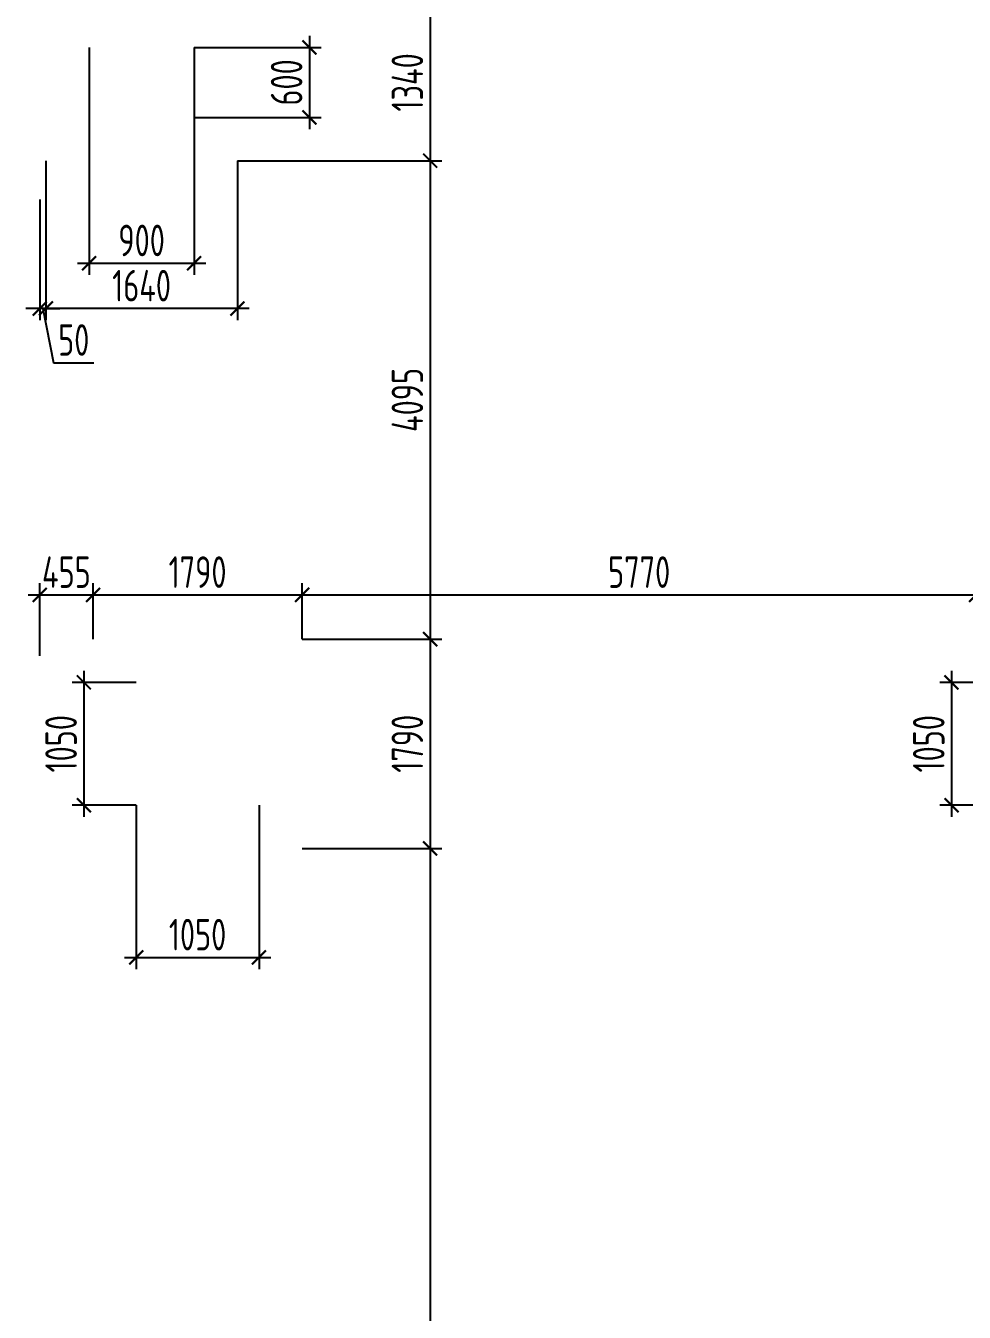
# Model space of a CAD drawing. Header units: millimetres. Extents: x -350007 to 535970, y -888 to 133718.
# Drawn here: x 467324 to 475358, y 91075 to 102088 of the extents above; entities that cross this region are included whole.
import ezdxf

# ---------------------------------------------------------------- set-up
doc = ezdxf.new("R2010")
doc.units = ezdxf.units.MM
doc.layers.add('АР_Размеры нов.', color=15, linetype='Continuous', lineweight=0)
doc.styles.add('ISOCPEUR', font='isocpeur.ttf', dxfattribs={"width": 0.7})
doc.dimstyles.new('R_100', dxfattribs={"dimtxt": 270, "dimasz": 120, "dimexe": 100, "dimexo": 0, "dimgap": 60, "dimtad": 1, "dimdec": 0, "dimrnd": 5, "dimzin": 0, "dimdsep": 46, "dimtxsty": 'ISOCPEUR', "dimblk": 'ARCHTICK', "dimcen": 0, "dimdle": 100, "dimclrd": 256, "dimclre": 256, "dimclrt": 256, "dimadec": 0, "dimazin": 0, "dimtfac": 2, "dimtdec": 0, "dimtofl": 0, "dimtmove": 1, "dimatfit": 3, "dimfxl": 1, "dimtvp": 3, "dimtolj": 1, "dimtzin": 0, "dimarcsym": 0})

# ---------------------------------------------------------------- blocks, each defined once
blk = doc.blocks.new('_ArchTick')
at = {"color": 0, "linetype": 'ByBlock', "const_width": 0.15}
blk.add_lwpolyline([(-0.5, -0.5), (0.5, 0.5)], dxfattribs=at)
blk = doc.blocks.new('*D3394')
at = {"layer": 'АР_Размеры нов.', "lineweight": -2, "transparency": 16777216}
for p, q in [((467496, 100933), (467496, 99568)), ((469136, 100933), (469136, 99568)), ((469236, 99668), (467396, 99668))]:
    blk.add_line(p, q, dxfattribs=at)
at = {"layer": 'АР_Размеры нов.', "lineweight": -2, "transparency": 16777216, "xscale": 120, "yscale": 120, "zscale": 120, "rotation": 180}
blk.add_blockref('_ArchTick', (467496, 99668), dxfattribs=at)
at = {"layer": 'АР_Размеры нов.', "lineweight": -2, "transparency": 16777216, "xscale": 120, "yscale": 120, "zscale": 120}
blk.add_blockref('_ArchTick', (469136, 99668), dxfattribs=at)
at = {"layer": 'АР_Размеры нов.', "transparency": 16777216, "insert": (468316, 99863), "char_height": 270, "attachment_point": 5, "style": 'ISOCPEUR'}
blk.add_mtext('\\A1;1640', dxfattribs=at)
blk = doc.blocks.new('*D3395')
at = {"layer": 'АР_Размеры нов.', "lineweight": -2, "transparency": 16777216}
for p, q in [((467496, 100933), (467496, 99568)), ((467444, 100601), (467444, 99568)), ((467444, 99668), (467324, 99668)), ((467496, 99668), (467444, 99668)), ((467470, 99668), (467562, 99203)), ((467496, 99668), (467616, 99668)), ((467562, 99203), (467908, 99203))]:
    blk.add_line(p, q, dxfattribs=at)
at = {"layer": 'АР_Размеры нов.', "lineweight": -2, "transparency": 16777216, "xscale": 120, "yscale": 120, "zscale": 120}
blk.add_blockref('_ArchTick', (467444, 99668), dxfattribs=at)
at = {"layer": 'АР_Размеры нов.', "lineweight": -2, "transparency": 16777216, "xscale": 120, "yscale": 120, "zscale": 120, "rotation": 180}
blk.add_blockref('_ArchTick', (467496, 99668), dxfattribs=at)
at = {"layer": 'АР_Размеры нов.', "transparency": 16777216, "insert": (467735, 99398), "char_height": 270, "attachment_point": 5, "style": 'ISOCPEUR'}
blk.add_mtext('\\A1;50', dxfattribs=at)
blk = doc.blocks.new('*D3396')
at = {"layer": 'АР_Размеры нов.', "lineweight": -2, "transparency": 16777216}
for p, q in [((470786, 102373), (470786, 100833)), ((469136, 102273), (470886, 102273)), ((469136, 100933), (470886, 100933))]:
    blk.add_line(p, q, dxfattribs=at)
at = {"layer": 'АР_Размеры нов.', "lineweight": -2, "transparency": 16777216, "xscale": 120, "yscale": 120, "zscale": 120}
for p, rotation in [((470786, 102273), 90), ((470786, 100933), 270)]:
    blk.add_blockref('_ArchTick', p, dxfattribs=dict(at, rotation=rotation))
at = {"layer": 'АР_Размеры нов.', "transparency": 16777216, "insert": (470591, 101603), "char_height": 270, "attachment_point": 5, "rotation": 90, "style": 'ISOCPEUR'}
blk.add_mtext('\\A1;1340', dxfattribs=at)
blk = doc.blocks.new('*D3431')
at = {"layer": 'АР_Размеры нов.', "lineweight": -2, "transparency": 16777216}
for p, q in [((467444, 96694), (467444, 97316)), ((467900, 96837), (467900, 97316)), ((467344, 97216), (468000, 97216))]:
    blk.add_line(p, q, dxfattribs=at)
at = {"layer": 'АР_Размеры нов.', "lineweight": -2, "transparency": 16777216, "xscale": 120, "yscale": 120, "zscale": 120, "rotation": 180}
blk.add_blockref('_ArchTick', (467444, 97216), dxfattribs=at)
at = {"layer": 'АР_Размеры нов.', "lineweight": -2, "transparency": 16777216, "xscale": 120, "yscale": 120, "zscale": 120}
blk.add_blockref('_ArchTick', (467900, 97216), dxfattribs=at)
at = {"layer": 'АР_Размеры нов.', "transparency": 16777216, "insert": (467672, 97411), "char_height": 270, "attachment_point": 5, "style": 'ISOCPEUR'}
blk.add_mtext('\\A1;455', dxfattribs=at)
blk = doc.blocks.new('*D3432')
at = {"layer": 'АР_Размеры нов.', "lineweight": -2, "transparency": 16777216}
for p, q in [((467900, 96837), (467900, 97316)), ((469691, 96837), (469691, 97316)), ((467800, 97216), (469791, 97216))]:
    blk.add_line(p, q, dxfattribs=at)
at = {"layer": 'АР_Размеры нов.', "lineweight": -2, "transparency": 16777216, "xscale": 120, "yscale": 120, "zscale": 120, "rotation": 180}
blk.add_blockref('_ArchTick', (467900, 97216), dxfattribs=at)
at = {"layer": 'АР_Размеры нов.', "lineweight": -2, "transparency": 16777216, "xscale": 120, "yscale": 120, "zscale": 120}
blk.add_blockref('_ArchTick', (469691, 97216), dxfattribs=at)
at = {"layer": 'АР_Размеры нов.', "transparency": 16777216, "insert": (468795, 97411), "char_height": 270, "attachment_point": 5, "style": 'ISOCPEUR'}
blk.add_mtext('\\A1;1790', dxfattribs=at)
blk = doc.blocks.new('*D3433')
at = {"layer": 'АР_Размеры нов.', "lineweight": -2, "transparency": 16777216}
for p, q in [((469691, 96837), (469691, 97316)), ((475460, 96837), (475460, 97316)), ((469591, 97216), (475560, 97216))]:
    blk.add_line(p, q, dxfattribs=at)
at = {"layer": 'АР_Размеры нов.', "lineweight": -2, "transparency": 16777216, "xscale": 120, "yscale": 120, "zscale": 120, "rotation": 180}
blk.add_blockref('_ArchTick', (469691, 97216), dxfattribs=at)
at = {"layer": 'АР_Размеры нов.', "lineweight": -2, "transparency": 16777216, "xscale": 120, "yscale": 120, "zscale": 120}
blk.add_blockref('_ArchTick', (475460, 97216), dxfattribs=at)
at = {"layer": 'АР_Размеры нов.', "transparency": 16777216, "insert": (472575, 97411), "char_height": 270, "attachment_point": 5, "style": 'ISOCPEUR'}
blk.add_mtext('\\A1;5770', dxfattribs=at)
blk = doc.blocks.new('*D3438')
at = {"layer": 'АР_Размеры нов.', "lineweight": -2, "transparency": 16777216}
for p, q in [((470786, 101033), (470786, 96737)), ((469136, 100933), (470886, 100933)), ((469691, 96837), (470886, 96837))]:
    blk.add_line(p, q, dxfattribs=at)
at = {"layer": 'АР_Размеры нов.', "lineweight": -2, "transparency": 16777216, "xscale": 120, "yscale": 120, "zscale": 120}
for p, rotation in [((470786, 100933), 90), ((470786, 96837), 270)]:
    blk.add_blockref('_ArchTick', p, dxfattribs=dict(at, rotation=rotation))
at = {"layer": 'АР_Размеры нов.', "transparency": 16777216, "insert": (470591, 98885), "char_height": 270, "attachment_point": 5, "rotation": 90, "style": 'ISOCPEUR'}
blk.add_mtext('\\A1;4095', dxfattribs=at)
blk = doc.blocks.new('*D3439')
at = {"layer": 'АР_Размеры нов.', "lineweight": -2, "transparency": 16777216}
for p, q in [((470786, 96937), (470786, 94946)), ((469691, 96837), (470886, 96837)), ((469691, 95046), (470886, 95046))]:
    blk.add_line(p, q, dxfattribs=at)
at = {"layer": 'АР_Размеры нов.', "lineweight": -2, "transparency": 16777216, "xscale": 120, "yscale": 120, "zscale": 120}
for p, rotation in [((470786, 96837), 90), ((470786, 95046), 270)]:
    blk.add_blockref('_ArchTick', p, dxfattribs=dict(at, rotation=rotation))
at = {"layer": 'АР_Размеры нов.', "transparency": 16777216, "insert": (470591, 95942), "char_height": 270, "attachment_point": 5, "rotation": 90, "style": 'ISOCPEUR'}
blk.add_mtext('\\A1;1790', dxfattribs=at)
blk = doc.blocks.new('*D3440')
at = {"layer": 'АР_Размеры нов.', "lineweight": -2, "transparency": 16777216}
for p, q in [((469691, 95046), (470886, 95046)), ((470786, 95146), (470786, 82586)), ((469902, 82686), (470886, 82686))]:
    blk.add_line(p, q, dxfattribs=at)
at = {"layer": 'АР_Размеры нов.', "lineweight": -2, "transparency": 16777216, "xscale": 120, "yscale": 120, "zscale": 120}
for p, rotation in [((470786, 95046), 90), ((470786, 82686), 270)]:
    blk.add_blockref('_ArchTick', p, dxfattribs=dict(at, rotation=rotation))
at = {"layer": 'АР_Размеры нов.', "transparency": 16777216, "insert": (470591, 88866), "char_height": 270, "attachment_point": 5, "rotation": 90, "style": 'ISOCPEUR'}
blk.add_mtext('\\A1;12360', dxfattribs=at)
blk = doc.blocks.new('*D3644')
at = {"layer": 'АР_Размеры нов.', "lineweight": -2, "transparency": 16777216}
for p, q in [((475249, 96567), (475249, 95316)), ((475830, 96467), (475149, 96467)), ((475830, 95416), (475149, 95416))]:
    blk.add_line(p, q, dxfattribs=at)
at = {"layer": 'АР_Размеры нов.', "lineweight": -2, "transparency": 16777216, "xscale": 120, "yscale": 120, "zscale": 120}
for p, rotation in [((475249, 96467), 90), ((475249, 95416), 270)]:
    blk.add_blockref('_ArchTick', p, dxfattribs=dict(at, rotation=rotation))
at = {"layer": 'АР_Размеры нов.', "transparency": 16777216, "insert": (475054, 95942), "char_height": 270, "attachment_point": 5, "rotation": 90, "style": 'ISOCPEUR'}
blk.add_mtext('\\A1;1050', dxfattribs=at)
blk = doc.blocks.new('*D3646')
at = {"layer": 'АР_Размеры нов.', "lineweight": -2, "transparency": 16777216}
for p, q in [((467822, 96567), (467822, 95316)), ((468270, 96467), (467722, 96467)), ((468270, 95416), (467722, 95416))]:
    blk.add_line(p, q, dxfattribs=at)
at = {"layer": 'АР_Размеры нов.', "lineweight": -2, "transparency": 16777216, "xscale": 120, "yscale": 120, "zscale": 120}
for p, rotation in [((467822, 96467), 90), ((467822, 95416), 270)]:
    blk.add_blockref('_ArchTick', p, dxfattribs=dict(at, rotation=rotation))
at = {"layer": 'АР_Размеры нов.', "transparency": 16777216, "insert": (467627, 95942), "char_height": 270, "attachment_point": 5, "rotation": 90, "style": 'ISOCPEUR'}
blk.add_mtext('\\A1;1050', dxfattribs=at)
blk = doc.blocks.new('*D3647')
at = {"layer": 'АР_Размеры нов.', "lineweight": -2, "transparency": 16777216}
for p, q in [((468270, 95416), (468270, 94013)), ((469321, 95416), (469321, 94013)), ((468170, 94113), (469421, 94113))]:
    blk.add_line(p, q, dxfattribs=at)
at = {"layer": 'АР_Размеры нов.', "lineweight": -2, "transparency": 16777216, "xscale": 120, "yscale": 120, "zscale": 120, "rotation": 180}
blk.add_blockref('_ArchTick', (468270, 94113), dxfattribs=at)
at = {"layer": 'АР_Размеры нов.', "lineweight": -2, "transparency": 16777216, "xscale": 120, "yscale": 120, "zscale": 120}
blk.add_blockref('_ArchTick', (469321, 94113), dxfattribs=at)
at = {"layer": 'АР_Размеры нов.', "transparency": 16777216, "insert": (468795, 94308), "char_height": 270, "attachment_point": 5, "style": 'ISOCPEUR'}
blk.add_mtext('\\A1;1050', dxfattribs=at)
blk = doc.blocks.new('*D3648')
at = {"layer": 'АР_Размеры нов.', "lineweight": -2, "transparency": 16777216}
for p, q in [((467866, 101903), (467866, 99955)), ((468766, 101903), (468766, 99955)), ((467766, 100055), (468866, 100055))]:
    blk.add_line(p, q, dxfattribs=at)
at = {"layer": 'АР_Размеры нов.', "lineweight": -2, "transparency": 16777216, "xscale": 120, "yscale": 120, "zscale": 120, "rotation": 180}
blk.add_blockref('_ArchTick', (467866, 100055), dxfattribs=at)
at = {"layer": 'АР_Размеры нов.', "lineweight": -2, "transparency": 16777216, "xscale": 120, "yscale": 120, "zscale": 120}
blk.add_blockref('_ArchTick', (468766, 100055), dxfattribs=at)
at = {"layer": 'АР_Размеры нов.', "transparency": 16777216, "insert": (468316, 100250), "char_height": 270, "attachment_point": 5, "style": 'ISOCPEUR'}
blk.add_mtext('\\A1;900', dxfattribs=at)
blk = doc.blocks.new('*D3649')
at = {"layer": 'АР_Размеры нов.', "lineweight": -2, "transparency": 16777216}
for p, q in [((469752, 102003), (469752, 101203)), ((468766, 101903), (469852, 101903)), ((468766, 101303), (469852, 101303))]:
    blk.add_line(p, q, dxfattribs=at)
at = {"layer": 'АР_Размеры нов.', "lineweight": -2, "transparency": 16777216, "xscale": 120, "yscale": 120, "zscale": 120}
for p, rotation in [((469752, 101903), 90), ((469752, 101303), 270)]:
    blk.add_blockref('_ArchTick', p, dxfattribs=dict(at, rotation=rotation))
at = {"layer": 'АР_Размеры нов.', "transparency": 16777216, "insert": (469557, 101603), "char_height": 270, "attachment_point": 5, "rotation": 90, "style": 'ISOCPEUR'}
blk.add_mtext('\\A1;600', dxfattribs=at)

msp = doc.modelspace()

# ---------------------------------------------------------------- dimensions: what is measured, and where the dimension line sits
at = {"layer": 'АР_Размеры нов.'}
for base, p1, p2, picture, middle in [((470786.3, 100933.1), (469136.2, 102273.1), (469136.2, 100933.1), '*D3396', (470591.3, 101603.1)), ((469752.5, 101303.1), (468766.2, 101903.1), (468766.2, 101303.1), '*D3649', (469557.5, 101603.1)), ((470786.3, 96837), (469136.2, 100933.1), (469690.9, 96837), '*D3438', (470591.3, 98885.1)), ((470786.3, 95046), (469690.9, 96837), (469690.9, 95046), '*D3439', (470591.3, 95941.5)), ((467821.7, 95416), (468269.9, 96467), (468269.9, 95416), '*D3646', (467626.7, 95941.5)), ((475249, 95416), (475829.9, 96467), (475829.9, 95416), '*D3644', (475054, 95941.5)), ((470786.3, 82685.7), (469690.9, 95046), (469902.1, 82685.7), '*D3440', (470591.3, 88865.9))]:
    dim = msp.add_linear_dim(base=base, p1=p1, p2=p2, angle=90, dimstyle='R_100', override={"dimpost": '\\X'}, dxfattribs=at)
    dim.commit()
    dim.dimension.update_dxf_attribs({"geometry": picture, "text_midpoint": middle})
for base, p1, p2, picture, middle in [((468766.2, 100055.5), (467866.2, 101903.1), (468766.2, 101903.1), '*D3648', (468316.2, 100250.5)), ((467496.2, 99668.4), (469136.2, 100933.1), (467496.2, 100933.1), '*D3394', (468316.2, 99863.4)), ((469690.9, 97216.1), (467899.9, 96837), (469690.9, 96837), '*D3432', (468795.4, 97411.1)), ((475459.9, 97216.1), (469690.9, 96837), (475459.9, 96837), '*D3433', (472575.4, 97411.1)), ((469320.9, 94113.3), (468269.9, 95416), (469320.9, 95416), '*D3647', (468795.4, 94308.3))]:
    dim = msp.add_linear_dim(base=base, p1=p1, p2=p2, dimstyle='R_100', override={"dimpost": '\\X'}, dxfattribs=at)
    dim.commit()
    dim.dimension.update_dxf_attribs({"geometry": picture, "text_midpoint": middle})
for base, p1, p2, picture, middle in [((467444.1, 99668.4), (467496.2, 100933.1), (467444.1, 100600.7), '*D3395', (467621.6, 99203.1)), ((467899.9, 97216.1), (467444.1, 96693.8), (467899.9, 96837), '*D3431', (467672, 97216.1))]:
    dim = msp.add_linear_dim(base=base, p1=p1, p2=p2, dimstyle='R_100', override={"dimpost": '\\X'}, dxfattribs=at)
    dim.commit()
    dim.dimension.update_dxf_attribs({"geometry": picture, "text_midpoint": middle, "dimtype": 160})

doc.saveas('drawing.dxf')
